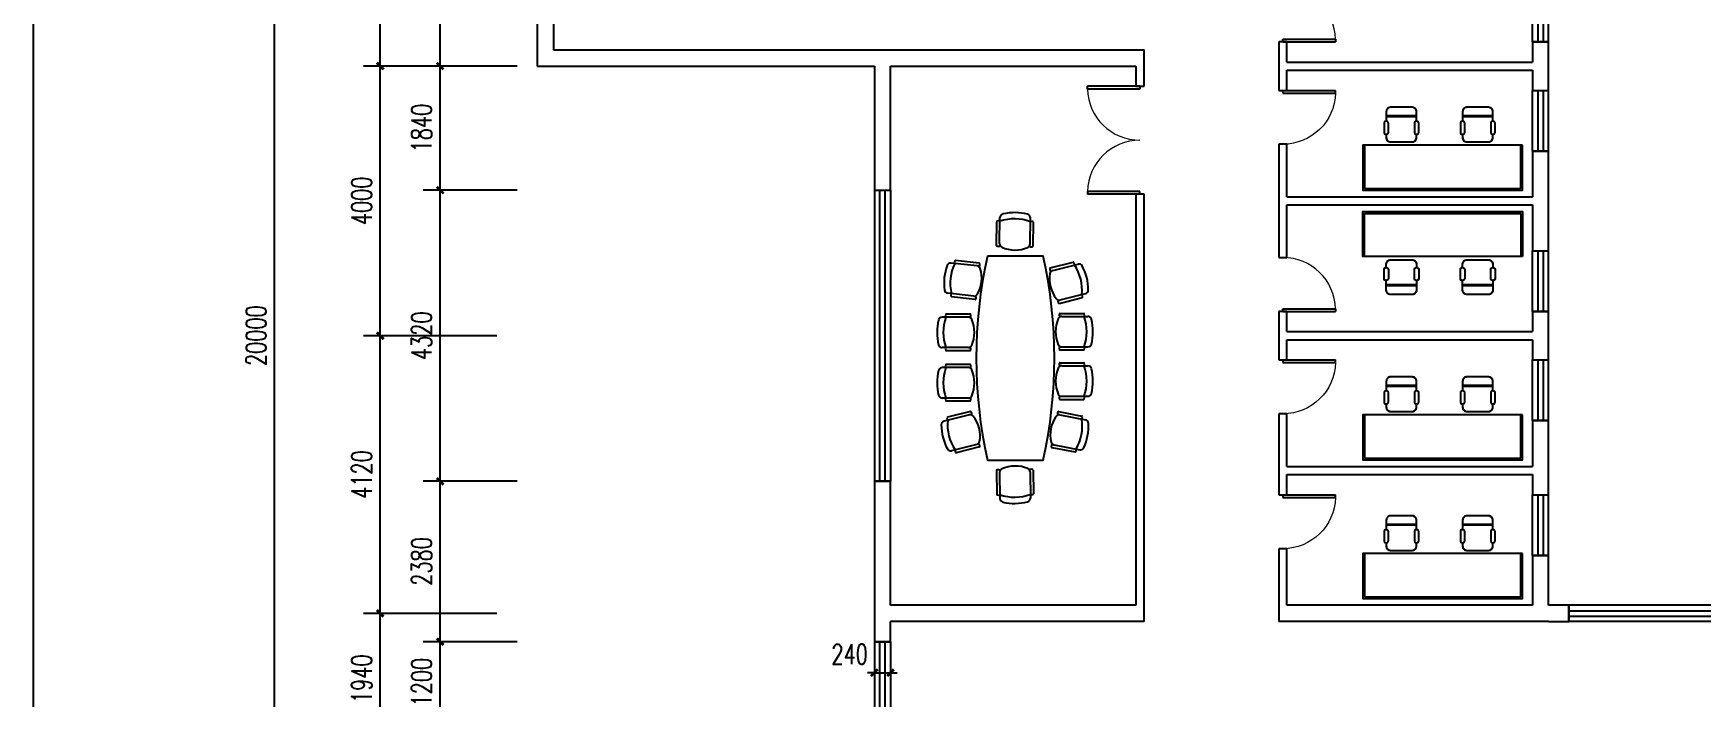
# Model space of a CAD drawing. Extents: x -76502 to 88679, y -12865 to 57615.
# Drawn here: x 17039 to 41782, y 32844 to 42699 of the extents above; entities that cross this region are included whole.
import ezdxf

# ---------------------------------------------------------------- set-up
doc = ezdxf.new("R2010")
doc.units = 0
doc.header["$LTSCALE"] = 1000
doc.header["$MEASUREMENT"] = 0
for name, color, linetype in [('edge', 180, 'Continuous'), ('LVTRY', 6, 'Continuous'), ('PUB_DIM', 3, 'Continuous'), ('WALL', 9, 'Continuous'), ('WINDOW', 4, 'Continuous')]:
    doc.layers.add(name, color=color, linetype=linetype)
doc.styles.add('_TCH_DIM_T3', font='SIMPLEX', dxfattribs={"width": 0.705882, "bigfont": 'GBCBIG'})
doc.dimstyles.new('_TCH_ARCH&&100', dxfattribs={"dimtxt": 297.5, "dimasz": 100, "dimexe": 250, "dimexo": 300, "dimgap": 126.25, "dimtad": 1, "dimdec": 0, "dimzin": 0, "dimdsep": 46, "dimtxsty": '_TCH_DIM_T3', "dimblk": 'ARCHTICK', "dimcen": 0.09, "dimclrt": 7, "dimazin": 2, "dimtfac": 1, "dimtdec": 0, "dimtix": 1, "dimtmove": 2, "dimatfit": 3, "dimfxl": 100, "dimtolj": 1, "dimtzin": 0, "dimarcsym": 0})

# ---------------------------------------------------------------- blocks, each defined once
blk = doc.blocks.new('_ArchTick')
at = {"color": 0, "linetype": 'ByBlock', "const_width": 0.4}
blk.add_lwpolyline([(-0.5, -0.5), (0.5, 0.5)], dxfattribs=at)
blk = doc.blocks.new('*D204')
at = {"layer": 'Defpoints', "color": 0, "transparency": 16777216}
for p in [(23072, 48214), (24512, 48214), (24512, 42214)]:
    blk.add_point(p, dxfattribs=at)
at = {"layer": 'PUB_DIM', "color": 0, "lineweight": -2, "transparency": 16777216}
for p, q in [((24212, 48214), (22822, 48214)), ((23072, 42214), (23072, 48214)), ((24212, 42214), (22822, 42214))]:
    blk.add_line(p, q, dxfattribs=at)
at = {"layer": 'PUB_DIM', "color": 0, "lineweight": -2, "transparency": 16777216, "xscale": 100, "yscale": 100, "zscale": 100}
for p, rotation in [((23072, 48214), 90), ((23072, 42214), 270)]:
    blk.add_blockref('_ArchTick', p, dxfattribs=dict(at, rotation=rotation))
at = {"layer": 'PUB_DIM', "color": 7, "transparency": 16777216, "insert": (22797, 45214), "char_height": 297.5, "attachment_point": 5, "rotation": 90, "style": '_TCH_DIM_T3'}
blk.add_mtext('\\A1;6000', dxfattribs=at)
blk = doc.blocks.new('*D205')
at = {"layer": 'Defpoints', "color": 0, "transparency": 16777216}
for p in [(23072, 42214), (24512, 42214), (24512, 40373)]:
    blk.add_point(p, dxfattribs=at)
at = {"layer": 'PUB_DIM', "color": 0, "lineweight": -2, "transparency": 16777216}
for p, q in [((24212, 42214), (22822, 42214)), ((23072, 40373), (23072, 42214)), ((24212, 40373), (22822, 40373))]:
    blk.add_line(p, q, dxfattribs=at)
at = {"layer": 'PUB_DIM', "color": 0, "lineweight": -2, "transparency": 16777216, "xscale": 100, "yscale": 100, "zscale": 100}
for p, rotation in [((23072, 42214), 90), ((23072, 40373), 270)]:
    blk.add_blockref('_ArchTick', p, dxfattribs=dict(at, rotation=rotation))
at = {"layer": 'PUB_DIM', "color": 7, "transparency": 16777216, "insert": (22797, 41294), "char_height": 297.5, "attachment_point": 5, "rotation": 90, "style": '_TCH_DIM_T3'}
blk.add_mtext('\\A1;1840', dxfattribs=at)
blk = doc.blocks.new('*D206')
at = {"layer": 'Defpoints', "color": 0, "transparency": 16777216}
for p in [(23072, 40373), (24512, 40373), (24512, 36053)]:
    blk.add_point(p, dxfattribs=at)
at = {"layer": 'PUB_DIM', "color": 0, "lineweight": -2, "transparency": 16777216}
for p, q in [((24212, 40373), (22822, 40373)), ((23072, 36053), (23072, 40373)), ((24212, 36053), (22822, 36053))]:
    blk.add_line(p, q, dxfattribs=at)
at = {"layer": 'PUB_DIM', "color": 0, "lineweight": -2, "transparency": 16777216, "xscale": 100, "yscale": 100, "zscale": 100}
for p, rotation in [((23072, 40373), 90), ((23072, 36053), 270)]:
    blk.add_blockref('_ArchTick', p, dxfattribs=dict(at, rotation=rotation))
at = {"layer": 'PUB_DIM', "color": 7, "transparency": 16777216, "insert": (22797, 38213), "char_height": 297.5, "attachment_point": 5, "rotation": 90, "style": '_TCH_DIM_T3'}
blk.add_mtext('\\A1;4320', dxfattribs=at)
blk = doc.blocks.new('*D207')
at = {"layer": 'Defpoints', "color": 0, "transparency": 16777216}
for p in [(23072, 36053), (24512, 36053), (24512, 33674)]:
    blk.add_point(p, dxfattribs=at)
at = {"layer": 'PUB_DIM', "color": 0, "lineweight": -2, "transparency": 16777216}
for p, q in [((24212, 36053), (22822, 36053)), ((23072, 33674), (23072, 36053)), ((24212, 33674), (22822, 33674))]:
    blk.add_line(p, q, dxfattribs=at)
at = {"layer": 'PUB_DIM', "color": 0, "lineweight": -2, "transparency": 16777216, "xscale": 100, "yscale": 100, "zscale": 100}
for p, rotation in [((23072, 36053), 90), ((23072, 33674), 270)]:
    blk.add_blockref('_ArchTick', p, dxfattribs=dict(at, rotation=rotation))
at = {"layer": 'PUB_DIM', "color": 7, "transparency": 16777216, "insert": (22797, 34864), "char_height": 297.5, "attachment_point": 5, "rotation": 90, "style": '_TCH_DIM_T3'}
blk.add_mtext('\\A1;2380', dxfattribs=at)
blk = doc.blocks.new('*D208')
at = {"layer": 'Defpoints', "color": 0, "transparency": 16777216}
for p in [(23072, 33674), (24512, 33674), (24512, 32474)]:
    blk.add_point(p, dxfattribs=at)
at = {"layer": 'PUB_DIM', "color": 0, "lineweight": -2, "transparency": 16777216}
for p, q in [((24212, 33674), (22822, 33674)), ((23072, 32474), (23072, 33674)), ((24212, 32474), (22822, 32474))]:
    blk.add_line(p, q, dxfattribs=at)
at = {"layer": 'PUB_DIM', "color": 0, "lineweight": -2, "transparency": 16777216, "xscale": 100, "yscale": 100, "zscale": 100}
for p, rotation in [((23072, 33674), 90), ((23072, 32474), 270)]:
    blk.add_blockref('_ArchTick', p, dxfattribs=dict(at, rotation=rotation))
at = {"layer": 'PUB_DIM', "color": 7, "transparency": 16777216, "insert": (22797, 33074), "char_height": 297.5, "attachment_point": 5, "rotation": 90, "style": '_TCH_DIM_T3'}
blk.add_mtext('\\A1;1200', dxfattribs=at)
blk = doc.blocks.new('*D219')
at = {"layer": 'Defpoints', "color": 0, "transparency": 16777216}
for p in [(29512, 33214), (29752, 33214), (29752, 33214)]:
    blk.add_point(p, dxfattribs=at)
at = {"layer": 'PUB_DIM', "color": 0, "lineweight": -2, "transparency": 16777216}
for p, q in [((29512, 33514), (29512, 33464)), ((29752, 33514), (29752, 33464)), ((29512, 33214), (29412, 33214)), ((29512, 33214), (29752, 33214)), ((29752, 33214), (29852, 33214))]:
    blk.add_line(p, q, dxfattribs=at)
at = {"layer": 'PUB_DIM', "color": 0, "lineweight": -2, "transparency": 16777216, "xscale": 100, "yscale": 100, "zscale": 100}
blk.add_blockref('_ArchTick', (29512, 33214), dxfattribs=at)
at = {"layer": 'PUB_DIM', "color": 0, "lineweight": -2, "transparency": 16777216, "xscale": 100, "yscale": 100, "zscale": 100, "rotation": 180}
blk.add_blockref('_ArchTick', (29752, 33214), dxfattribs=at)
at = {"layer": 'PUB_DIM', "color": 7, "transparency": 16777216, "insert": (29145, 33489), "char_height": 297.5, "attachment_point": 5, "style": '_TCH_DIM_T3'}
blk.add_mtext('\\A1;240', dxfattribs=at)
blk = doc.blocks.new('*D220')
at = {"layer": 'Defpoints', "color": 0, "transparency": 16777216}
for p in [(20617, 48214), (24512, 48214), (24512, 28214)]:
    blk.add_point(p, dxfattribs=at)
at = {"layer": 'PUB_DIM', "color": 0, "lineweight": -2, "transparency": 16777216}
for p, q in [((24212, 48214), (20367, 48214)), ((20617, 28214), (20617, 48214)), ((24212, 28214), (20367, 28214))]:
    blk.add_line(p, q, dxfattribs=at)
at = {"layer": 'PUB_DIM', "color": 0, "lineweight": -2, "transparency": 16777216, "xscale": 100, "yscale": 100, "zscale": 100}
for p, rotation in [((20617, 48214), 90), ((20617, 28214), 270)]:
    blk.add_blockref('_ArchTick', p, dxfattribs=dict(at, rotation=rotation))
at = {"layer": 'PUB_DIM', "color": 7, "transparency": 16777216, "insert": (20342, 38214), "char_height": 297.5, "attachment_point": 5, "rotation": 90, "style": '_TCH_DIM_T3'}
blk.add_mtext('\\A1;20000', dxfattribs=at)
blk = doc.blocks.new('*D221')
at = {"layer": 'Defpoints', "color": 0, "transparency": 16777216}
for p in [(22183, 42214), (24212, 42214), (24212, 38213)]:
    blk.add_point(p, dxfattribs=at)
at = {"layer": 'PUB_DIM', "color": 0, "lineweight": -2, "transparency": 16777216}
for p, q in [((23912, 42214), (21933, 42214)), ((22183, 38213), (22183, 42214)), ((23912, 38213), (21933, 38213))]:
    blk.add_line(p, q, dxfattribs=at)
at = {"layer": 'PUB_DIM', "color": 0, "lineweight": -2, "transparency": 16777216, "xscale": 100, "yscale": 100, "zscale": 100}
for p, rotation in [((22183, 42214), 90), ((22183, 38213), 270)]:
    blk.add_blockref('_ArchTick', p, dxfattribs=dict(at, rotation=rotation))
at = {"layer": 'PUB_DIM', "color": 7, "transparency": 16777216, "insert": (21908, 40214), "char_height": 297.5, "attachment_point": 5, "rotation": 90, "style": '_TCH_DIM_T3'}
blk.add_mtext('\\A1;4000', dxfattribs=at)
blk = doc.blocks.new('*D222')
at = {"layer": 'Defpoints', "color": 0, "transparency": 16777216}
for p in [(22183, 38213), (24212, 38213), (24212, 34094)]:
    blk.add_point(p, dxfattribs=at)
at = {"layer": 'PUB_DIM', "color": 0, "lineweight": -2, "transparency": 16777216}
for p, q in [((23912, 38213), (21933, 38213)), ((22183, 34094), (22183, 38213)), ((23912, 34094), (21933, 34094))]:
    blk.add_line(p, q, dxfattribs=at)
at = {"layer": 'PUB_DIM', "color": 0, "lineweight": -2, "transparency": 16777216, "xscale": 100, "yscale": 100, "zscale": 100}
for p, rotation in [((22183, 38213), 90), ((22183, 34094), 270)]:
    blk.add_blockref('_ArchTick', p, dxfattribs=dict(at, rotation=rotation))
at = {"layer": 'PUB_DIM', "color": 7, "transparency": 16777216, "insert": (21908, 36154), "char_height": 297.5, "attachment_point": 5, "rotation": 90, "style": '_TCH_DIM_T3'}
blk.add_mtext('\\A1;4120', dxfattribs=at)
blk = doc.blocks.new('*D223')
at = {"layer": 'Defpoints', "color": 0, "transparency": 16777216}
for p in [(22183, 34094), (24212, 34094), (24212, 32154)]:
    blk.add_point(p, dxfattribs=at)
at = {"layer": 'PUB_DIM', "color": 0, "lineweight": -2, "transparency": 16777216}
for p, q in [((23912, 34094), (21933, 34094)), ((22183, 32154), (22183, 34094)), ((23912, 32154), (21933, 32154))]:
    blk.add_line(p, q, dxfattribs=at)
at = {"layer": 'PUB_DIM', "color": 0, "lineweight": -2, "transparency": 16777216, "xscale": 100, "yscale": 100, "zscale": 100}
for p, rotation in [((22183, 34094), 90), ((22183, 32154), 270)]:
    blk.add_blockref('_ArchTick', p, dxfattribs=dict(at, rotation=rotation))
at = {"layer": 'PUB_DIM', "color": 7, "transparency": 16777216, "insert": (21908, 33124), "char_height": 297.5, "attachment_point": 5, "rotation": 90, "style": '_TCH_DIM_T3'}
blk.add_mtext('\\A1;1940', dxfattribs=at)
blk = doc.blocks.new('*D226')
at = {"layer": 'Defpoints', "color": 0, "transparency": 16777216}
for p in [(22183, 44274), (24512, 44274), (24512, 42214)]:
    blk.add_point(p, dxfattribs=at)
at = {"layer": 'PUB_DIM', "color": 0, "lineweight": -2, "transparency": 16777216}
for p, q in [((24212, 44274), (21933, 44274)), ((22183, 42214), (22183, 44274)), ((24212, 42214), (21933, 42214))]:
    blk.add_line(p, q, dxfattribs=at)
at = {"layer": 'PUB_DIM', "color": 0, "lineweight": -2, "transparency": 16777216, "xscale": 100, "yscale": 100, "zscale": 100}
for p, rotation in [((22183, 44274), 90), ((22183, 42214), 270)]:
    blk.add_blockref('_ArchTick', p, dxfattribs=dict(at, rotation=rotation))
at = {"layer": 'PUB_DIM', "color": 7, "transparency": 16777216, "insert": (21908, 43244), "char_height": 297.5, "attachment_point": 5, "rotation": 90, "style": '_TCH_DIM_T3'}
blk.add_mtext('\\A1;2060', dxfattribs=at)
blk = doc.blocks.new('$DorLib2D$00000002')
for p, q in [((-0.5, 0), (-0.5, 0.4875)), ((-0.475, 0.4875), (-0.5, 0.4875)), ((-0.475, 0), (-0.475, 0.4875)), ((0.475, 0), (0.475, 0.4875)), ((0.475, 0.4875), (0.5, 0.4875)), ((0.5, 0), (0.5, 0.4875)), ((-0.5, 0), (-0.475, 0)), ((0.5, 0), (0.475, 0))]:
    blk.add_line(p, q)
at = {"lineweight": 13}
for centre, start, end in [((-0.4875, 0), 0, 88.53072), ((0.4875, 0), 91.46928, 180)]:
    blk.add_arc(centre, 0.4875, start, end, dxfattribs=at)
blk = doc.blocks.new('$DorLib2D$00000001')
for p, q in [((0.45, 0.975), (0.5, 0.975)), ((0.45, 0), (0.45, 0.975)), ((0.5, 0), (0.5, 0.975)), ((0.5, 0), (0.45, 0))]:
    blk.add_line(p, q)
at = {"lineweight": 13}
blk.add_arc((0.475, 0), 0.975, 91.4693, 180, dxfattribs=at)
blk = doc.blocks.new('$TCHSYS$WIN2D')
for p, q in [((-0.5, 0.5), (0.5, 0.5)), ((-0.5, 0.5), (-0.5, -0.5)), ((0.5, 0.5), (0.5, -0.5)), ((0.5, 0.1667), (-0.5, 0.1667)), ((0.5, -0.1667), (-0.5, -0.1667)), ((-0.5, -0.5), (0.5, -0.5))]:
    blk.add_line(p, q)
blk = doc.blocks.new('$plan$00002654')
for p, q in [((-844, 675, 0), (-938, 1051, 0)), ((-792, 660, 0), (-878, 1003, 0)), ((-639, 665, 0), (-639, 1019, 0)), ((-594, 692, 0), (-594, 1080, 0)), ((-142, 692, 0), (-142, 1080, 0)), ((-96, 665, 0), (-96, 1019, 0)), ((109, 665, 0), (109, 1019, 0)), ((155, 692, 0), (155, 1080, 0)), ((606, 692, 0), (606, 1080, 0)), ((652, 665, 0), (652, 1019, 0)), ((918, 613, 0), (960, 998, 0)), ((-1319, 528, 0), (-1405, 871, 0)), ((-1282, 566, 0), (-1375, 942, 0)), ((869, 591, 0), (908, 942, 0)), ((1366, 563, 0), (1409, 948, 0)), ((1409, 531, 0), (1448, 882, 0)), ((-1670, 275, 0), (-2023, 270, 0)), ((1670, 275, 0), (2023, 270, 0)), ((-1697, 228, 0), (-2084, 223, 0)), ((1697, 228, 0), (2084, 223, 0)), ((-1690, -223, 0), (-2078, -228, 0)), ((1690, -223, 0), (2078, -228, 0)), ((-1662, -268, 0), (-2016, -273, 0)), ((1662, -268, 0), (2016, -273, 0)), ((-1329, -544, 0), (-1394, -892, 0)), ((-1289, -580, 0), (-1361, -960, 0)), ((-845, -663, 0), (-917, -1044, 0)), ((-795, -644, 0), (-861, -992, 0)), ((-614, -665, 0), (-614, -1019, 0)), ((-568, -692, 0), (-568, -1080, 0)), ((-116, -692, 0), (-116, -1080, 0)), ((-70, -665, 0), (-70, -1019, 0)), ((120, -665, 0), (120, -1019, 0)), ((166, -692, 0), (166, -1080, 0)), ((617, -692, 0), (617, -1080, 0)), ((663, -665, 0), (663, -1019, 0)), ((811, -653, 0), (896, -996, 0)), ((862, -668, 0), (956, -1044, 0)), ((1300, -559, 0), (1394, -935, 0)), ((1338, -521, 0), (1423, -864, 0))]:
    blk.add_line(p, q)
at = {"elevation": 0}
blk.add_lwpolyline([(1513, 408, 0.111111), (-1513, 408), (-1513, -417, 0.111111), (1513, -417)], format="xyb", close=True, dxfattribs=at)
for centre, radius, start, end in [((-1322, 955, 0), 55, 117.9642, 194.0272), ((-990, 329, 0), 672, 84.4034, 123.651), ((-990, 329, 0), 764, 90.0902, 117.9642), ((-991, 1038, 0), 55, 14.0272, 90.0902), ((-889, 951, 0), 59, 88.0127, 126.8804), ((-887, 1001, 0), 9.17, 14.0272, 88.0127), ((-630, 1019, 0), 9.17, 106.0145, 180), ((-616, 971, 0), 59, 67.1468, 106.0145), ((-539, 1080, 0), 55, 103.937, 180), ((-368, 392, 0), 672, 70.3762, 109.6238), ((-368, 392, 0), 764, 76.063, 103.937), ((-197, 1080, 0), 55, 0, 76.063), ((-119, 971, 0), 59, 73.9855, 112.8532), ((-105, 1019, 0), 9.17, 0, 73.9855), ((118, 1019, 0), 9.17, 106.0145, 180), ((132, 971, 0), 59, 67.1468, 106.0145), ((210, 1080, 0), 55, 103.937, 180), ((380, 392, 0), 672, 70.3762, 109.6238), ((380, 392, 0), 764, 76.063, 103.937), ((551, 1080, 0), 55, 0, 76.063), ((629, 971, 0), 59, 73.9855, 112.8532), ((643, 1019, 0), 9.17, 0, 73.9855), ((1015, 992, 0), 55, 97.601, 173.664), ((1109, 289, 0), 764, 69.727, 97.601), ((1354, 954, 0), 55, 353.664, 69.727), ((-1396, 874, 0), 9.17, 120.0417, 194.0272), ((-1371, 830, 0), 59, 81.174, 120.0417), ((917, 941, 0), 9.17, 99.6786, 173.664), ((926, 892, 0), 59, 60.8108, 99.6786), ((1109, 289, 0), 672, 64.0403, 103.2878), ((1420, 837, 0), 59, 67.6495, 106.5173), ((1439, 883, 0), 9.17, 353.664, 67.6495), ((-1310, 530, 0), 9.17, 194.0272, 268.0127), ((-1309, 580, 0), 59, 268.0127, 316.3474), ((-1228, 579, 0), 55, 194.0272, 259.8782), ((-1155, 990, 0), 472, 259.8782, 308.1762), ((-897, 662, 0), 55, 308.1762, 14.0272), ((-826, 701, 0), 59, 251.707, 300.0417), ((-801, 658, 0), 9.17, 300.0417, 14.0272), ((-630, 665, 0), 9.17, 180, 253.9855), ((-616, 713, 0), 59, 253.9855, 302.3202), ((-539, 692, 0), 55, 180, 245.851), ((-368, 1073, 0), 472, 245.851, 294.149), ((-197, 692, 0), 55, 294.149, 0), ((-119, 713, 0), 59, 237.6798, 286.0145), ((-105, 665, 0), 9.17, 286.0145, 0), ((118, 665, 0), 9.17, 180, 253.9855), ((132, 713, 0), 59, 253.9855, 302.3202), ((210, 692, 0), 55, 180, 245.851), ((380, 1073, 0), 472, 245.851, 294.149), ((551, 692, 0), 55, 294.149, 0), ((629, 713, 0), 59, 237.6798, 286.0145), ((643, 665, 0), 9.17, 286.0145, 0), ((878, 590, 0), 9.17, 173.664, 247.6495), ((897, 636, 0), 59, 247.6495, 295.9842), ((972, 607, 0), 55, 173.664, 239.515), ((1184, 966, 0), 472, 239.515, 287.813), ((1312, 569, 0), 55, 287.813, 353.664), ((1391, 581, 0), 59, 231.3438, 279.6786), ((1400, 532, 0), 9.17, 279.6786, 353.664), ((-1975, 247, 0), 59, 164.7793, 203.647), ((-2023, 261, 0), 9.17, 90.7938, 164.7793), ((-1670, 265, 0), 9.17, 16.8083, 90.7938), ((-1717, 251, 0), 59, 328.4736, 16.8083), ((1717, 251, 0), 59, 163.1917, 211.5264), ((1670, 265, 0), 9.17, 89.2062, 163.1917), ((2023, 261, 0), 9.17, 15.2207, 89.2062), ((1975, 247, 0), 59, 336.353, 15.2207), ((-1393, 7, 0), 764, 166.8568, 194.7308), ((-2083, 168, 0), 55, 90.7938, 166.8568), ((-1393, 7, 0), 672, 161.17, 200.4176), ((-1696, 173, 0), 55, 24.9428, 90.7938), ((-2074, -3, 0), 472, 336.6448, 24.9428), ((2074, -3, 0), 472, 155.0572, 203.3552), ((1696, 173, 0), 55, 89.2062, 155.0572), ((1393, 7, 0), 672, 339.5824, 18.83), ((2083, 168, 0), 55, 13.1432, 89.2062), ((1393, 7, 0), 764, 345.2692, 13.1432), ((-2079, -173, 0), 55, 194.7308, 270.7938), ((-1968, -250, 0), 59, 157.9406, 196.8083), ((-1691, -168, 0), 55, 270.7938, 336.6448), ((-1710, -246, 0), 59, 344.7793, 33.114), ((1691, -168, 0), 55, 203.3552, 269.2062), ((1710, -246, 0), 59, 146.886, 195.2207), ((1968, -250, 0), 59, 343.1917, 22.0594), ((2079, -173, 0), 55, 269.2062, 345.2692), ((-2016, -264, 0), 9.17, 196.8083, 270.7938), ((-1662, -259, 0), 9.17, 270.7938, 344.7793), ((1662, -259, 0), 9.17, 195.2207, 269.2062), ((2016, -264, 0), 9.17, 269.2062, 343.1917), ((-1320, -546, 0), 9.17, 95.3403, 169.3258), ((-1315, -595, 0), 59, 47.0056, 95.3403), ((-1235, -590, 0), 55, 103.4748, 169.3258), ((-1138, -995, 0), 472, 55.1768, 103.4748), ((-899, -653, 0), 55, 349.3258, 55.1768), ((-827, -687, 0), 59, 63.3113, 111.646), ((-804, -643, 0), 9.17, 349.3258, 63.3113), ((-604, -665, 0), 9.17, 106.0145, 180), ((-591, -713, 0), 59, 57.6798, 106.0145), ((-513, -692, 0), 55, 114.149, 180), ((-342, -1073, 0), 472, 65.851, 114.149), ((-171, -692, 0), 55, 0, 65.851), ((-93, -713, 0), 59, 73.9855, 122.3202), ((-80, -665, 0), 9.17, 0, 73.9855), ((129, -665, 0), 9.17, 106.0145, 180), ((143, -713, 0), 59, 57.6798, 106.0145), ((221, -692, 0), 55, 114.149, 180), ((391, -1073, 0), 472, 65.851, 114.149), ((562, -692, 0), 55, 0, 65.851), ((640, -713, 0), 59, 73.9855, 122.3202), ((654, -665, 0), 9.17, 0, 73.9855), ((820, -650, 0), 9.17, 120.0417, 194.0271), ((844, -694, 0), 59, 71.7069, 120.0417), ((915, -655, 0), 55, 128.1762, 194.0271), ((1173, -983, 0), 472, 79.8781, 128.1762), ((1246, -572, 0), 55, 14.0271, 79.8781), ((1327, -573, 0), 59, 88.0126, 136.3473), ((1329, -523, 0), 9.17, 14.0271, 88.0126), ((-1385, -893, 0), 9.17, 169.3258, 243.3113), ((-1363, -849, 0), 59, 243.3113, 282.179), ((-1307, -970, 0), 55, 169.3258, 245.3888), ((-1012, -326, 0), 672, 239.702, 278.9496), ((1008, -322, 0), 672, 264.4034, 303.6509), ((1340, -948, 0), 55, 297.9641, 14.0271), ((1389, -823, 0), 59, 261.1739, 300.0417), ((1414, -866, 0), 9.17, 300.0417, 14.0271), ((-1012, -326, 0), 764, 245.3888, 273.2628), ((-971, -1034, 0), 55, 273.2628, 349.3258), ((-874, -941, 0), 59, 236.4726, 275.3403), ((-870, -990, 0), 9.17, 275.3403, 349.3258), ((-604, -1019, 0), 9.17, 180, 253.9855), ((-591, -971, 0), 59, 253.9855, 292.8532), ((-342, -392, 0), 672, 250.3762, 289.6238), ((-513, -1080, 0), 55, 180, 256.063), ((-342, -392, 0), 764, 256.063, 283.937), ((-171, -1080, 0), 55, 283.937, 0), ((-93, -971, 0), 59, 247.1468, 286.0145), ((-80, -1019, 0), 9.17, 286.0145, 0), ((129, -1019, 0), 9.17, 180, 253.9855), ((143, -971, 0), 59, 253.9855, 292.8532), ((391, -392, 0), 672, 250.3762, 289.6238), ((221, -1080, 0), 55, 180, 256.063), ((391, -392, 0), 764, 256.063, 283.937), ((562, -1080, 0), 55, 283.937, 0), ((640, -971, 0), 59, 247.1468, 286.0145), ((654, -1019, 0), 9.17, 286.0145, 0), ((905, -994, 0), 9.17, 194.0271, 268.0126), ((907, -944, 0), 59, 268.0126, 306.8804), ((1009, -1031, 0), 55, 194.0271, 270.0901), ((1008, -322, 0), 764, 270.0901, 297.9641)]:
    blk.add_arc(centre, radius, start, end)
blk = doc.blocks.new('$plan$00002544')
for p, q in [((1157, -26), (-1157, -26)), ((-1157, -26), (-1157, -668)), ((1157, -668), (1157, -26)), ((-360, -715), (-681, -715)), ((772, -715), (451, -715)), ((-777, -855), (-777, -996)), ((-739, -829), (-751, -829)), ((-745, -779), (-745, -829)), ((-713, -996), (-713, -855)), ((-327, -855), (-327, -996)), ((-289, -829), (-301, -829)), ((-296, -829), (-296, -779)), ((-263, -996), (-263, -855)), ((355, -855), (355, -996)), ((393, -829), (381, -829)), ((387, -779), (387, -829)), ((419, -996), (419, -855)), ((805, -855), (805, -996)), ((843, -829), (831, -829)), ((836, -829), (836, -779)), ((869, -996), (869, -855)), ((-751, -1022), (-739, -1022)), ((-745, -1022), (-745, -1165)), ((-745, -1088), (-296, -1088)), ((-745, -1101), (-296, -1101)), ((-681, -1229), (-360, -1229)), ((-301, -1022), (-289, -1022)), ((-296, -1165), (-296, -1022)), ((381, -1022), (393, -1022)), ((387, -1022), (387, -1165)), ((387, -1088), (836, -1088)), ((387, -1101), (836, -1101)), ((451, -1229), (772, -1229)), ((831, -1022), (843, -1022)), ((836, -1165), (836, -1022))]:
    blk.add_line(p, q)
blk.add_lwpolyline([(-1183, -668), (1183, -668), (1183, 0), (-1183, 0)], close=True)
for points in [[(-296, -1165), (-295, -1022), (-289, -1022, 0.414214), (-263, -996), (-263, -855, 0.414214), (-289, -829), (-295, -829), (-296, -829), (-296, -779, 0.414214), (-360, -715), (-681, -715, 0.414214), (-745, -779), (-745, -829), (-751, -829, 0.414214), (-777, -855), (-777, -996, 0.414214), (-751, -1022), (-745, -1022), (-745, -1165, 0.414214), (-681, -1229), (-360, -1229, 0.414214), (-296, -1165)], [(836, -1165), (837, -1022), (843, -1022, 0.414214), (869, -996), (869, -855, 0.414214), (843, -829), (837, -829), (836, -829), (836, -779, 0.414214), (772, -715), (451, -715, 0.414214), (387, -779), (387, -829), (381, -829, 0.414214), (355, -855), (355, -996, 0.414214), (381, -1022), (387, -1022), (387, -1165, 0.414214), (451, -1229), (772, -1229, 0.414214), (836, -1165)]]:
    blk.add_lwpolyline(points, format="xyb", close=True)
for centre, radius, start, end in [((-681, -779), 64.3, 90, 180), ((-360, -779), 64.3, 0, 90), ((451, -779), 64.3, 90, 180), ((772, -779), 64.3, 0, 90), ((-751, -855), 25.7, 90, 180), ((-739, -855), 25.7, 0, 90), ((-301, -855), 25.7, 90, 180), ((-289, -855), 25.7, 0, 90), ((381, -855), 25.7, 90, 180), ((393, -855), 25.7, 0, 90), ((831, -855), 25.7, 90, 180), ((843, -855), 25.7, 0, 90), ((-751, -996), 25.7, 180, 270), ((-681, -1165), 64.3, 180, 270), ((-739, -996), 25.7, 270, 0), ((-360, -1165), 64.3, 270, 0), ((-301, -996), 25.7, 180, 270), ((-289, -996), 25.7, 270, 0), ((381, -996), 25.7, 180, 270), ((451, -1165), 64.3, 180, 270), ((393, -996), 25.7, 270, 0), ((772, -1165), 64.3, 270, 0), ((831, -996), 25.7, 180, 270), ((843, -996), 25.7, 270, 0)]:
    blk.add_arc(centre, radius, start, end)

msp = doc.modelspace()

# ---------------------------------------------------------------- linework, layer by layer
at = {"layer": 'edge'}
msp.add_lwpolyline([(17038.9, 57614.5), (57216.4, 57614.5), (57216.4, 18101.7), (17038.9, 18101.7)], close=True, dxfattribs=at)
at = {"layer": 'WALL'}
for p, q in [((24511.8, 44213.6), (24511.8, 42213.6)), ((24751.8, 44213.6), (24751.8, 42453.6)), ((35631.8, 42573.6), (35511.8, 42573.6)), ((35511.8, 42573.6), (35511.8, 42213.6)), ((35631.8, 42273.6), (35631.8, 42573.6)), ((39511.8, 42573.6), (39271.8, 42573.6)), ((39271.8, 42573.6), (39271.8, 42273.6)), ((39511.8, 42213.6), (39511.8, 42573.6)), ((24751.8, 42453.6), (29511.8, 42453.6)), ((29511.8, 42453.6), (33511.8, 42453.6)), ((33511.8, 41913.6), (33511.8, 42453.6)), ((24511.8, 42213.6), (29511.8, 42213.6)), ((29511.8, 42213.6), (29511.8, 40373.5)), ((29751.8, 40373.5), (29751.8, 42213.6)), ((29751.8, 42213.6), (33391.8, 42213.6)), ((33391.8, 42213.6), (33391.8, 41913.6)), ((35511.8, 42213.6), (35511.8, 41853.6)), ((35631.8, 42273.6), (39271.8, 42273.6)), ((35631.8, 42153.6), (39271.8, 42153.6)), ((35631.8, 41853.6), (35631.8, 42153.6)), ((39271.8, 42153.6), (39271.8, 41853.6)), ((39511.8, 41853.6), (39511.8, 42213.6)), ((33391.8, 41913.6), (33511.8, 41913.6)), ((35511.8, 41853.6), (35631.8, 41853.6)), ((39271.8, 41853.6), (39511.8, 41853.6)), ((35631.8, 41053.6), (35511.8, 41053.6)), ((35511.8, 41053.6), (35511.8, 40213.6)), ((35631.8, 40273.6), (35631.8, 41053.6)), ((39511.8, 40953.6), (39271.8, 40953.6)), ((39271.8, 40953.6), (39271.8, 40273.6)), ((39511.8, 40213.6), (39511.8, 40953.6)), ((29511.8, 40373.5), (29751.8, 40373.5)), ((33511.8, 40313.6), (33391.8, 40313.6)), ((33391.8, 40313.6), (33391.8, 34213.6)), ((33511.8, 33973.6), (33511.8, 40313.6)), ((35511.8, 40213.6), (35511.8, 39373.6)), ((35631.8, 40273.6), (39271.8, 40273.6)), ((35631.8, 40153.6), (39271.8, 40153.6)), ((35631.8, 39373.6), (35631.8, 40153.6)), ((39271.8, 40153.6), (39271.8, 39473.6)), ((39511.8, 39473.6), (39511.8, 40213.6)), ((35511.8, 39373.6), (35631.8, 39373.6)), ((39271.8, 39473.6), (39511.8, 39473.6)), ((35631.8, 38573.6), (35511.8, 38573.6)), ((35511.8, 38573.6), (35511.8, 38213.6)), ((35631.8, 38273.6), (35631.8, 38573.6)), ((39511.8, 38573.6), (39271.8, 38573.6)), ((39271.8, 38573.6), (39271.8, 38273.6)), ((39511.8, 38213.6), (39511.8, 38573.6)), ((35511.8, 38213.6), (35511.8, 37853.6)), ((35631.8, 38273.6), (39271.8, 38273.6)), ((35631.8, 38153.6), (39271.8, 38153.6)), ((35631.8, 37853.6), (35631.8, 38153.6)), ((39271.8, 38153.6), (39271.8, 37853.6)), ((39511.8, 37853.6), (39511.8, 38213.6)), ((35511.8, 37853.6), (35631.8, 37853.6)), ((39271.8, 37853.6), (39511.8, 37853.6)), ((35631.8, 37053.6), (35511.8, 37053.6)), ((35511.8, 37053.6), (35511.8, 36213.6)), ((35631.8, 36273.6), (35631.8, 37053.6)), ((39511.8, 36953.6), (39271.8, 36953.6)), ((39271.8, 36953.6), (39271.8, 36273.6)), ((39511.8, 36213.6), (39511.8, 36953.6)), ((35511.8, 36213.6), (35511.8, 35853.6)), ((35631.8, 36273.6), (39271.8, 36273.6)), ((35631.8, 36153.6), (39271.8, 36153.6)), ((35631.8, 35853.6), (35631.8, 36153.6)), ((39271.8, 36153.6), (39271.8, 35853.6)), ((39511.8, 35853.6), (39511.8, 36213.6)), ((29751.8, 36053.5), (29511.8, 36053.5)), ((29511.8, 36053.5), (29511.8, 34213.6)), ((29751.8, 34213.6), (29751.8, 36053.5)), ((35511.8, 35853.6), (35631.8, 35853.6)), ((39271.8, 35853.6), (39511.8, 35853.6)), ((35631.8, 35053.6), (35511.8, 35053.6)), ((35511.8, 35053.6), (35511.8, 33973.6)), ((35631.8, 34213.6), (35631.8, 35053.6)), ((39511.8, 34953.6), (39271.8, 34953.6)), ((39271.8, 34953.6), (39271.8, 34213.6)), ((39511.8, 34213.6), (39511.8, 34953.6)), ((29511.8, 34213.6), (29511.8, 33673.6)), ((33391.8, 34213.6), (29751.8, 34213.6)), ((39271.8, 34213.6), (35631.8, 34213.6)), ((39811.8, 34213.6), (39511.8, 34213.6)), ((39811.8, 33973.6), (39811.8, 34213.6)), ((33511.8, 33973.6), (29751.8, 33973.6)), ((29751.8, 33673.6), (29751.8, 33973.6)), ((39511.8, 33973.6), (35511.8, 33973.6)), ((39511.8, 33973.6), (39811.8, 33973.6)), ((29511.8, 33673.6), (29751.8, 33673.6))]:
    msp.add_line(p, q, dxfattribs=at)

# ---------------------------------------------------------------- block references
at = {"layer": 'LVTRY'}
for name, p, rotation in [('$plan$00002544', (37940.9, 40372.9), 180), ('$plan$00002654', (31598.2, 37882.3, 0), 90), ('$plan$00002544', (37940.9, 36372.9), 180), ('$plan$00002544', (37940.9, 34312.9), 180)]:
    msp.add_blockref(name, p, dxfattribs=dict(at, rotation=rotation))
at = {"layer": 'LVTRY', "yscale": -1, "rotation": 180}
msp.add_blockref('$plan$00002544', (37940.9, 40054.2), dxfattribs=at)
at = {"layer": 'WINDOW'}
for name, p, xscale, yscale, zscale, rotation in [('$DorLib2D$00000001', (35571.8, 42973.6), 800, 800, 800, 270.0000000000002), ('$TCHSYS$WIN2D', (39391.8, 43023.6), 900, 240, 900, 90), ('$DorLib2D$00000002', (33451.8, 41113.6), -1600, -1600, -1600, 270), ('$DorLib2D$00000001', (35571.8, 41453.6), -800, 800, -800, 270), ('$TCHSYS$WIN2D', (39391.8, 41403.6), 900, 240, 900, 90), ('$TCHSYS$WIN2D', (29631.8, 38213.5), 4319.999999999981, -240, 4319.999999999981, 270), ('$DorLib2D$00000001', (35571.8, 38973.6), 800, 800, 800, 270.0000000000002), ('$TCHSYS$WIN2D', (39391.8, 39023.6), 900, 240, 900, 90), ('$DorLib2D$00000001', (35571.8, 37453.6), -800, 800, -800, 270.0000000000002), ('$TCHSYS$WIN2D', (39391.8, 37403.6), 900, 240, 900, 90), ('$DorLib2D$00000001', (35571.8, 35453.6), -800, 800, -800, 270), ('$TCHSYS$WIN2D', (39391.8, 35403.6), 900, 240, 900, 90), ('$TCHSYS$WIN2D', (43811.8, 34093.6), 8000, -240, 8000, 180), ('$TCHSYS$WIN2D', (29631.8, 33073.6), 1200, 240, 1200, 270)]:
    msp.add_blockref(name, p, dxfattribs=dict(at, xscale=xscale, yscale=yscale, zscale=zscale, rotation=rotation))

# ---------------------------------------------------------------- dimensions: what is measured, and where the dimension line sits
at = {"layer": 'PUB_DIM'}
for p1, p2, distance, picture, middle in [((24511.8, 28213.6), (24511.8, 48213.6), 3895.1, '*D220', (20341.7, 38213.6)), ((24511.8, 42213.6), (24511.8, 48213.6), 1439.4, '*D204', (22797.3, 45213.6)), ((24511.8, 42213.6), (24511.8, 44273.6), 2328.9, '*D226', (21907.9, 43243.6)), ((24211.8, 38213.5), (24211.8, 42213.6), 2028.9, '*D221', (21907.9, 40213.5)), ((24511.8, 40373.5), (24511.8, 42213.6), 1439.4, '*D205', (22797.3, 41293.5)), ((24511.8, 36053.5), (24511.8, 40373.5), 1439.4, '*D206', (22797.3, 38213.5)), ((24211.8, 34093.6), (24211.8, 38213.5), 2028.9, '*D222', (21907.9, 36153.5)), ((24511.8, 33673.6), (24511.8, 36053.5), 1439.4, '*D207', (22797.3, 34863.5)), ((24211.8, 32153.6), (24211.8, 34093.6), 2028.9, '*D223', (21907.9, 33123.6)), ((24511.8, 32473.6), (24511.8, 33673.6), 1439.4, '*D208', (22797.3, 33073.6))]:
    dim = msp.add_aligned_dim(p1=p1, p2=p2, distance=distance, dimstyle='_TCH_ARCH&&100', dxfattribs=at)
    dim.commit()
    dim.dimension.update_dxf_attribs({"geometry": picture, "text_midpoint": middle})
dim = msp.add_linear_dim(base=(29751.8, 33213.6), p1=(29511.8, 33213.6), p2=(29751.8, 33213.6), angle=0, dimstyle='_TCH_ARCH&&100', dxfattribs=at)
dim.commit()
dim.dimension.update_dxf_attribs({"geometry": '*D219', "text_midpoint": (29145.1, 33488.6), "dimtype": 129})

doc.saveas('drawing.dxf')
